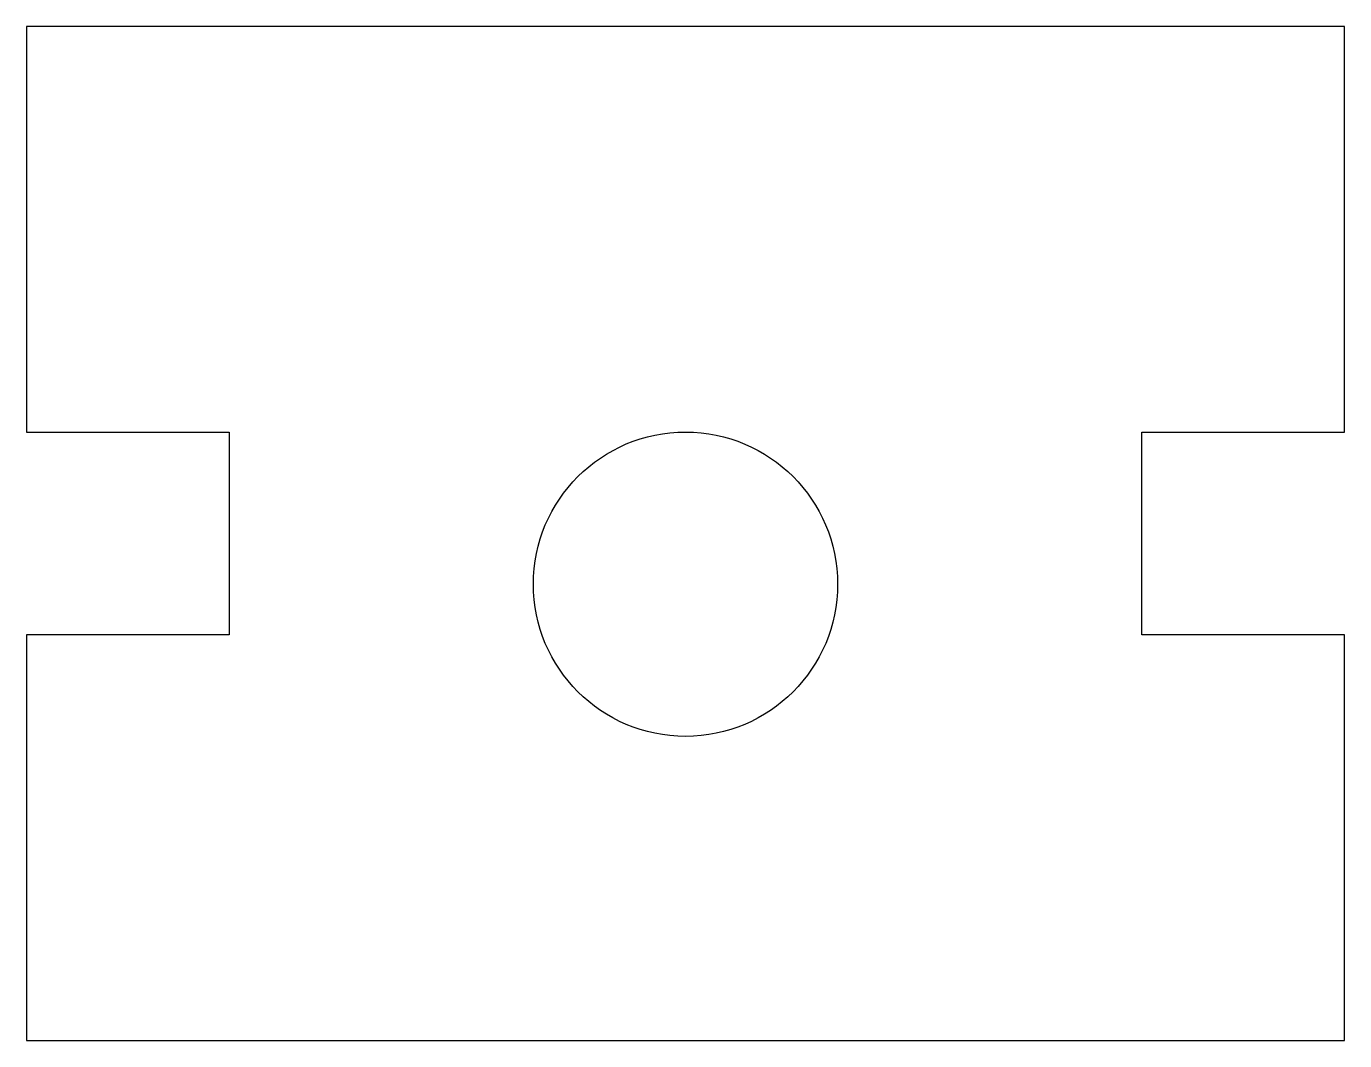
# Model space of a CAD drawing. Extents: x -6.5 to 6.5, y -4.5 to 5.5.
import ezdxf

# ---------------------------------------------------------------- set-up
doc = ezdxf.new("R2010")
doc.units = 0
doc.layers.add('Layer_1', color=7, linetype='CONTINUOUS')

msp = doc.modelspace()

# ---------------------------------------------------------------- linework, layer by layer
at = {"layer": 'Layer_1', "color": 7}
for p, q in [((6.5, 5.500004), (-6.5, 5.499976)), ((-6.5, 5.499976), (-6.5, 1.49973)), ((6.5, 1.500012), (6.5, 5.500004)), ((-6.5, 1.49973), (-4.5, 1.500012)), ((-4.5, 1.500012), (-4.5, -0.500012)), ((0.00017, 1.500323), (0.00017, 1.500323)), ((4.5, -0.49973), (4.5, 1.500295)), ((4.5, 1.500295), (6.5, 1.500012)), ((-4.5, -0.500012), (-6.5, -0.500294)), ((-6.5, -0.500294), (-6.5, -4.500004)), ((6.5, -0.500012), (4.5, -0.49973)), ((6.5, -4.500004), (6.5, -0.500012)), ((-6.5, -4.500004), (6.5, -4.500004))]:
    msp.add_line(p, q, dxfattribs=at)
for points in [[(-1.500239, 0.000453), (-1.500168, 0.829001), (-0.828366, 1.500549), (0.00017, 1.500323)], [(0.00017, 1.500323), (0.82849, 1.500238), (1.499954, 0.828775), (1.500026, 0.000453)], [(0.00017, -1.499953), (-0.828576, -1.500179), (-1.500464, -0.828293), (-1.500239, 0.000453)], [(1.500026, 0.000453), (1.50025, -0.828067), (0.828699, -1.499869), (0.00017, -1.499953)]]:
    msp.add_open_spline(points, degree=3, dxfattribs=at)

doc.saveas('drawing.dxf')
